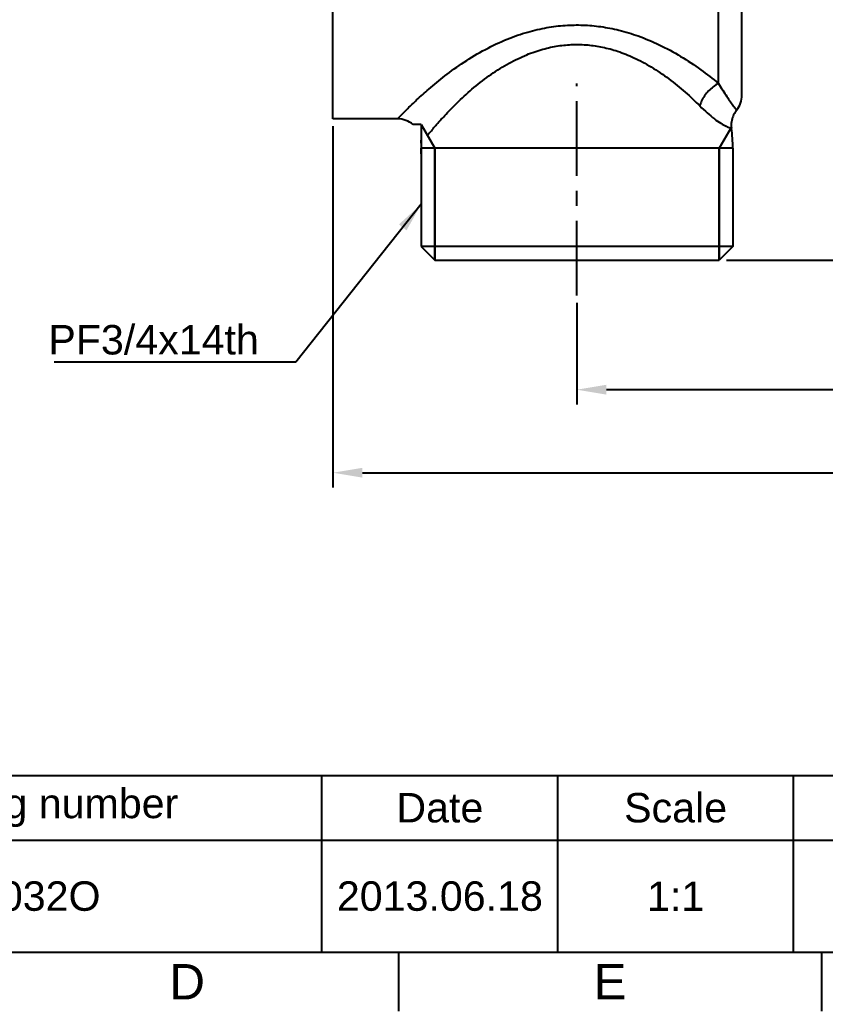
# Model space of a CAD drawing. Header units: millimetres. Extents: x 3143 to 4464, y 357 to 865.
# Drawn here: x 3259.4 to 3327.8, y 356.8 to 440.9 of the extents above; entities that cross this region are included whole.
import ezdxf

# ---------------------------------------------------------------- set-up
doc = ezdxf.new("R2010")
doc.units = ezdxf.units.MM
doc.header["$LTSCALE"] = 0.1
doc.linetypes.add('CENTERX2', pattern=[101.6, 63.5, -12.7, 12.7, -12.7])
for name, color, linetype in [('CENTER', 1, 'CENTERX2'), ('DIM', 3, 'Continuous'), ('FORM', 7, 'Continuous'), ('TEXT', 2, 'Continuous')]:
    doc.layers.add(name, color=color, linetype=linetype)
doc.styles.get("Standard").update_dxf_attribs({"font": 'arial_0.ttf'})
doc.dimstyles.new('ISO-25', dxfattribs={"dimtxt": 2.5, "dimasz": 2.5, "dimexe": 1.25, "dimexo": 0.625, "dimtad": 1, "dimtxsty": 'Standard', "dimcen": 2.5, "dimadec": 0, "dimazin": 0, "dimtfac": 1, "dimtmove": 0, "dimatfit": 3, "dimfxl": 1, "dimarcsym": 0})

# ---------------------------------------------------------------- blocks, each defined once
blk = doc.blocks.new('*D128')
at = {"layer": 'Defpoints', "color": 0, "transparency": 16777216}
for p in [(3337.202, 458.479), (3343.045, 458.479), (3318.76, 420.479)]:
    blk.add_point(p, dxfattribs=at)
at = {"layer": 'DIM', "color": 0, "lineweight": -2, "transparency": 16777216}
for p, q in [((3337.827, 458.479), (3344.295, 458.479)), ((3343.045, 422.979), (3343.045, 455.979)), ((3319.385, 420.479), (3344.295, 420.479))]:
    blk.add_line(p, q, dxfattribs=at)
at = {"layer": 'DIM', "color": 0, "transparency": 16777216}
for points in [[(3342.628, 455.979), (3343.461, 455.979), (3343.045, 458.479)], [(3342.628, 422.979), (3343.461, 422.979), (3343.045, 420.479)]]:
    blk.add_solid(points, dxfattribs=at)
at = {"layer": 'DIM', "color": 0, "transparency": 16777216, "insert": (3341.142, 439.479), "char_height": 2.5, "attachment_point": 5, "rotation": 90}
blk.add_mtext('38', dxfattribs=at)
blk = doc.blocks.new('*D133')
at = {"layer": 'Defpoints', "color": 0, "transparency": 16777216}
for p in [(3392.202, 449.164), (3306.702, 417.48), (3306.702, 409.497)]:
    blk.add_point(p, dxfattribs=at)
at = {"layer": 'DIM', "color": 0, "lineweight": -2, "transparency": 16777216}
for p, q in [((3392.202, 448.539), (3392.202, 408.247)), ((3306.702, 416.855), (3306.702, 408.247)), ((3389.702, 409.497), (3309.202, 409.497))]:
    blk.add_line(p, q, dxfattribs=at)
at = {"layer": 'DIM', "color": 0, "transparency": 16777216}
for points in [[(3309.202, 409.914), (3309.202, 409.081), (3306.702, 409.497)], [(3389.702, 409.914), (3389.702, 409.081), (3392.202, 409.497)]]:
    blk.add_solid(points, dxfattribs=at)
at = {"layer": 'DIM', "color": 0, "transparency": 16777216, "insert": (3349.452, 411.625), "char_height": 2.5, "attachment_point": 5}
blk.add_mtext('85,5', dxfattribs=at)
blk = doc.blocks.new('*D135')
at = {"layer": 'Defpoints', "color": 0, "transparency": 16777216}
for p in [(3286.002, 432.479), (3392.202, 429.229), (3392.202, 402.452)]:
    blk.add_point(p, dxfattribs=at)
at = {"layer": 'DIM', "color": 0, "lineweight": -2, "transparency": 16777216}
for p, q in [((3286.002, 431.854), (3286.002, 401.202)), ((3392.202, 428.604), (3392.202, 401.202)), ((3288.502, 402.452), (3389.702, 402.452))]:
    blk.add_line(p, q, dxfattribs=at)
at = {"layer": 'DIM', "color": 0, "transparency": 16777216}
for points in [[(3288.502, 402.869), (3288.502, 402.036), (3286.002, 402.452)], [(3389.702, 402.869), (3389.702, 402.036), (3392.202, 402.452)]]:
    blk.add_solid(points, dxfattribs=at)
at = {"layer": 'DIM', "color": 0, "transparency": 16777216, "insert": (3339.102, 404.58), "char_height": 2.5, "attachment_point": 5}
blk.add_mtext('106,2', dxfattribs=at)

msp = doc.modelspace()

# ---------------------------------------------------------------- linework, layer by layer
for p, q in [((3286.002, 432.479), (3286.002, 451.479)), ((3318.702, 435.488), (3318.702, 448.811)), ((3320.702, 434.48), (3320.702, 445.047)), ((3291.49, 432.479), (3286.002, 432.479)), ((3293.481, 431.992), (3293.481, 421.641)), ((3293.481, 431.992), (3294.643, 429.979)), ((3319.754, 431.7), (3318.76, 429.979)), ((3293.481, 429.512), (3293.481, 429.979)), ((3319.922, 429.979), (3293.481, 429.979)), ((3294.643, 429.979), (3294.643, 420.479)), ((3294.643, 420.479), (3294.643, 429.979)), ((3318.76, 429.979), (3318.76, 420.479)), ((3318.76, 420.479), (3318.76, 429.979)), ((3319.922, 429.979), (3319.922, 421.641)), ((3293.481, 421.641), (3294.643, 420.479)), ((3319.922, 421.641), (3318.76, 420.479)), ((3294.643, 420.479), (3318.76, 420.479))]:
    msp.add_line(p, q)
at = {"ltscale": 0.5}
for p, q in [((3293.481, 431.992), (3292.798, 431.992)), ((3319.922, 421.641), (3293.481, 421.641))]:
    msp.add_line(p, q, dxfattribs=at)
for centre, radius, start, end in [((3318.702, 434.479), 2, 320.65262, 0), ((3291.49, 430.479), 2, 49.14032, 90.00027), ((3306.702, 429.979), 13.22, 0, 7.41361), ((3291.49, 430.479), 2, 358.11701, 5.19743)]:
    msp.add_arc(centre, radius, start, end)
for points, start_tangent, end_tangent in [([(3291.49, 432.479), (3291.575, 432.569), (3291.857, 432.86), (3292.362, 433.367), (3293.106, 434.082), (3294.135, 435.009), (3295.49, 436.118), (3297.131, 437.292), (3298.936, 438.369), (3300.797, 439.244), (3302.537, 439.848), (3304.157, 440.222), (3305.704, 440.41), (3307.218, 440.435), (3308.728, 440.303), (3310.271, 440.006), (3311.91, 439.511), (3313.682, 438.767), (3315.499, 437.781), (3317.208, 436.645), (3318.702, 435.488)], (0.690592, 0.723244), (0.770979, -0.63686)), ([(3318.702, 435.488), (3318.27, 435.208), (3317.87, 434.85), (3317.53, 434.438), (3317.276, 434.003), (3317.125, 433.577)], (-0.882431, -0.470442), (-0.224419, -0.974493)), ([(3318.702, 435.488), (3319.069, 434.9), (3319.417, 434.373), (3319.731, 433.919), (3319.995, 433.553), (3320.178, 433.304), (3320.248, 433.211)], (0.517694, -0.855566), (0.60201, -0.798489)), ([(3317.125, 433.577), (3317.763, 432.976), (3318.367, 432.479), (3318.913, 432.099), (3319.371, 431.846), (3319.69, 431.719), (3319.812, 431.685)], (0.707164, -0.70705), (0.972276, -0.233836)), ([(3320.248, 433.211), (3320.058, 432.934), (3319.866, 432.469), (3319.795, 431.971), (3319.812, 431.685)], (-0.633852, -0.773454), (0.128962, -0.99165))]:
    msp.add_spline(points, degree=3, dxfattribs=dict(start_tangent=start_tangent, end_tangent=end_tangent))
msp.add_open_spline([(3294.015, 431.068), (3294.078, 431.145), (3294.335, 431.455), (3294.857, 432.067), (3295.669, 432.964), (3296.714, 434.025), (3297.975, 435.166), (3299.399, 436.266), (3300.893, 437.207), (3302.369, 437.921), (3303.768, 438.405), (3305.091, 438.691), (3306.368, 438.809), (3307.628, 438.773), (3308.897, 438.584), (3310.212, 438.226), (3311.603, 437.669), (3313.06, 436.885), (3314.516, 435.893), (3315.882, 434.773), (3316.728, 433.974), (3317.125, 433.577)], degree=3, knots=[0.34157, 0.34157, 0.34157, 0.34157, 0.640128, 1.549609, 2.755515, 4.268076, 6.016663, 7.853205, 9.659533, 11.303988, 12.760513, 14.090697, 15.354969, 16.598613, 17.861555, 19.197091, 20.676839, 22.347955, 24.150214, 25.954703, 27.639209, 27.639209, 27.639209, 27.639209])
at = {"layer": 'CENTER'}
msp.add_line((3306.702, 417.48), (3306.702, 435.48), dxfattribs=at)
at = {"layer": 'FORM'}
for p, q in [((3235.081, 376.762), (3435.075, 376.762)), ((3285.075, 361.762), (3285.075, 376.762)), ((3285.075, 361.762), (3285.075, 376.762)), ((3305.075, 361.762), (3305.075, 376.762)), ((3325.075, 361.762), (3325.075, 376.762)), ((3235.081, 371.262), (3375.075, 371.262)), ((3148.075, 361.762), (3435.075, 361.762)), ((3291.575, 361.762), (3291.575, 356.762)), ((3327.45, 361.762), (3327.45, 356.762))]:
    msp.add_line(p, q, dxfattribs=at)

# ---------------------------------------------------------------- texts
at = {"layer": 'DIM', "insert": (3279.719, 412.451), "char_height": 2.5, "attachment_point": 9}
msp.add_mtext('PF3/4x14th', dxfattribs=at)
at = {"layer": 'FORM', "char_height": 3, "attachment_point": 5}
for s, insert in [('D', (3273.637, 359.262)), ('E', (3309.512, 359.262))]:
    msp.add_mtext_dynamic_manual_height_columns(s, width=5, gutter_width=12.5, heights=[0], dxfattribs=dict(at, insert=insert))
at = {"layer": 'TEXT', "char_height": 2.5, "attachment_point": 5}
for s, width, insert in [('Drawing number', 50, (3260.075, 374.012)), ('Date', 20, (3295.075, 374.012)), ('Scale', 20, (3315.075, 374.012)), ('2013.06.18', 20, (3295.075, 366.512)), ('1:1', 20, (3315.075, 366.512))]:
    msp.add_mtext_dynamic_manual_height_columns(s, width=width, gutter_width=12.5, heights=[0], dxfattribs=dict(at, insert=insert))
at = {"layer": 'TEXT', "linetype": 'CENTERX2', "insert": (3260.078, 366.512), "char_height": 2.5, "attachment_point": 5}
msp.add_mtext_dynamic_manual_height_columns('G-032O', width=49.99386, gutter_width=12.5, heights=[0], dxfattribs=at)

# ---------------------------------------------------------------- dimensions: what is measured, and where the dimension line sits
at = {"layer": 'DIM'}
dim = msp.add_linear_dim(base=(3343.045, 458.479), p1=(3318.76, 420.479), p2=(3337.202, 458.479), angle=90, dimstyle='ISO-25', dxfattribs=at)
dim.commit()
dim.dimension.update_dxf_attribs({"geometry": '*D128', "text_midpoint": (3341.142, 439.479)})
for base, p1, p2, picture, middle in [((3306.702, 409.497), (3392.202, 449.164), (3306.702, 417.48), '*D133', (3349.452, 411.625)), ((3392.202, 402.452), (3286.002, 432.479), (3392.202, 429.229), '*D135', (3339.102, 404.58))]:
    dim = msp.add_linear_dim(base=base, p1=p1, p2=p2, dimstyle='ISO-25', dxfattribs=at)
    dim.commit()
    dim.dimension.update_dxf_attribs({"geometry": picture, "text_midpoint": middle})

# ---------------------------------------------------------------- leaders
at = {"layer": 'DIM', "annotation_type": 0, "has_hookline": 1, "hookline_direction": 1, "text_width": 17.355}
msp.add_leader([(3293.481, 425.229), (3282.844, 411.826), (3280.344, 411.826)], dimstyle='ISO-25', dxfattribs=at)

doc.saveas('drawing.dxf')
